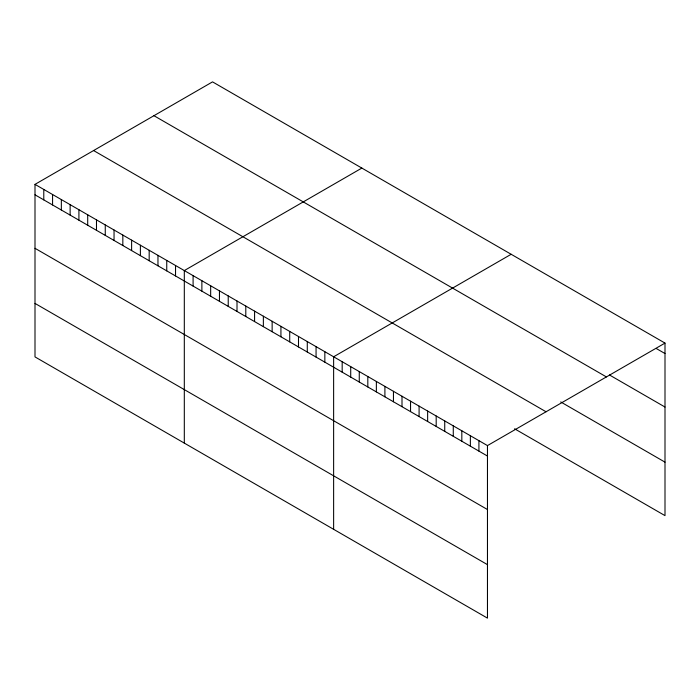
<?xml version="1.0" encoding="UTF-8"?>
<svg xmlns="http://www.w3.org/2000/svg" width="700" height="700" viewBox="0 0 700 700"><rect width="100%" height="100%" fill="white"/><g stroke="black" fill="none" stroke-linecap="round" stroke-linejoin="round"><path stroke-width="1.05" d="M35 184.371L487.463 445.594L487.463 618.126L35 356.904L35 184.371L212.537 81.874L665 343.096L665 515.629L514.579 428.785M361.848 168.079L184.31 270.576L184.31 443.109M511.157 254.284L333.629 356.781L333.629 529.314M487.463 445.594L665 343.096M656.451 348.609L665 353.544M609.446 374.955L665 407.033M153.947 115.692L606.41 376.924M560.735 401.94L665 462.14M93.59 150.544L546.053 411.775M35 194.81L487.463 456.041M35 248.299L487.463 509.53M35 303.406L487.463 564.637M478.923 440.668L478.923 451.106M470.374 435.733L470.374 446.171M461.825 430.797L461.825 441.236M453.276 425.863L453.276 436.301M444.736 420.928L444.736 431.366M436.188 415.993L436.188 426.431M427.639 411.058L427.639 421.496M419.09 406.123L419.09 416.561M410.55 401.188L410.55 411.626M402.001 396.252L402.001 406.691M393.453 391.317L393.453 401.756M384.904 386.382L384.904 396.83M376.364 381.447L376.364 391.895M367.815 376.521L367.815 386.96M359.266 371.586L359.266 382.025M350.717 366.651L350.717 377.09M342.178 361.716L342.178 372.155M324.844 351.706L324.844 362.145M316.059 346.64L316.059 357.079M307.283 341.565L307.283 352.004M298.498 336.499L298.498 346.938M289.713 331.424L289.713 341.863M280.928 326.358L280.928 336.796M272.142 321.283L272.142 331.721M263.366 316.216L263.366 326.655M254.581 311.141L254.581 321.58M245.796 306.066L245.796 316.514M237.011 301L237.011 311.439M228.226 295.925L228.226 306.373M219.45 290.859L219.45 301.297M210.665 285.784L210.665 296.231M201.88 280.717L201.88 291.156M193.095 275.642L193.095 286.081M175.534 265.501L175.534 275.94M166.749 260.435L166.749 270.874M157.964 255.36L157.964 265.799M149.179 250.294L149.179 260.733M140.394 245.219L140.394 255.657M131.617 240.152L131.617 250.591M122.832 235.078L122.832 245.516M114.047 230.002L114.047 240.45M105.263 224.936L105.263 235.375M96.486 219.861L96.486 230.309M87.701 214.795L87.701 225.234M78.916 209.72L78.916 220.168M70.131 204.654L70.131 215.093M61.346 199.579L61.346 210.018M52.57 194.513L52.57 204.951M43.785 189.438L43.785 199.876"/></g></svg>
